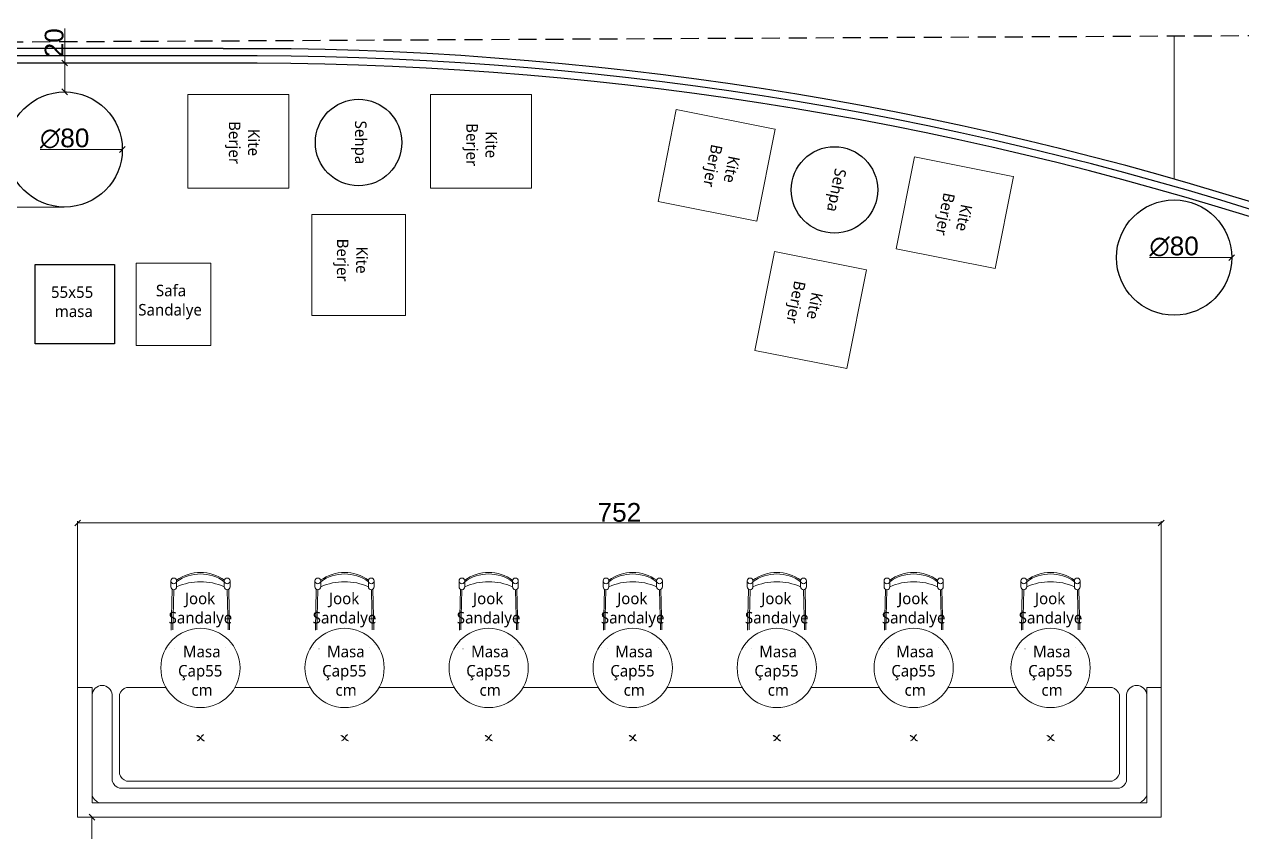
# Model space of a CAD drawing. Header units: millimetres. Extents: x 5603074 to 5608376, y 255765 to 258684.
# Drawn here: x 5604637 to 5605482, y 256932 to 257492 of the extents above; entities that cross this region are included whole.
import ezdxf

# ---------------------------------------------------------------- set-up
doc = ezdxf.new("R2010")
doc.units = ezdxf.units.MM
doc.header["$LTSCALE"] = 100
doc.header["$PDMODE"] = 2
doc.linetypes.add('DOT', pattern=[6.35, 0, -6.35])
doc.linetypes.add('HIDDEN2', pattern=[0.1875, 0.125, -0.0625])
for name, color, linetype in [('cam', 4, 'Continuous'), ('KOLON', 1, 'Continuous'), ('PARSEL', 4, 'Continuous')]:
    doc.layers.add(name, color=color, linetype=linetype)
for name, color, linetype, lineweight in [('t_demir', 103, 'Continuous', 20), ('t_olcu', 252, 'Continuous', 20), ('t_tefris', 44, 'Continuous', 25), ('t_tefrişoturum', 25, 'Continuous', 15), ('t_yazı', 7, 'Continuous', 25)]:
    doc.layers.add(name, color=color, linetype=linetype, lineweight=lineweight)
doc.styles.get("Standard").update_dxf_attribs({"font": 'arial.ttf'})
doc.dimstyles.new('olcu50', dxfattribs={"dimtxt": 13, "dimasz": 4, "dimexe": 1.25, "dimexo": 0.625, "dimtad": 1, "dimtxsty": 'Standard', "dimblk": 'OBLIQUE', "dimcen": 2.5, "dimclrd": 256, "dimclre": 256, "dimclrt": 7, "dimadec": 0, "dimazin": 0, "dimtfac": 1, "dimtmove": 0, "dimatfit": 3, "dimldrblk": 'OBLIQUE', "dimfxl": 1, "dimlwd": -1, "dimlwe": -1, "dimarcsym": 0})

# ---------------------------------------------------------------- blocks, each defined once
blk = doc.blocks.new('_OBLIQUE')
at = {"color": 0, "linetype": 'ByBlock'}
blk.add_line((-0.5, -0.5), (0.5, 0.5), dxfattribs=at)
blk = doc.blocks.new('*D220')
at = {"layer": 'Defpoints', "color": 0, "transparency": 16777216}
for p in [(5604665.23, 257465.12), (5604665.23, 257465.12), (5604665.23, 257445.12)]:
    blk.add_point(p, dxfattribs=at)
at = {"layer": 't_olcu', "transparency": 16777216}
for p, q in [((5604665.23, 257465.12), (5604665.23, 257489.17)), ((5604665.23, 257445.12), (5604665.23, 257465.12)), ((5604665.86, 257465.12), (5604666.48, 257465.12)), ((5604665.86, 257445.12), (5604666.48, 257445.12))]:
    blk.add_line(p, q, dxfattribs=at)
at = {"layer": 't_olcu', "transparency": 16777216, "xscale": 4, "yscale": 4, "zscale": 4}
for p, rotation in [((5604665.23, 257465.12), 90), ((5604665.23, 257445.12), 270)]:
    blk.add_blockref('_OBLIQUE', p, dxfattribs=dict(at, rotation=rotation))
at = {"layer": 't_olcu', "color": 7, "transparency": 16777216, "insert": (5604657.97, 257479.14), "char_height": 13, "attachment_point": 5, "rotation": 90}
blk.add_mtext('20', dxfattribs=at)
blk = doc.blocks.new('HSAN')
at = {"layer": 't_tefrişoturum'}
for p, q in [((-22.5, 47.14), (-22.5, 43.03)), ((-18.5, 47.14), (-18.5, 43.03)), ((14.6, 47.14), (14.6, 43.03)), ((18.6, 47.14), (18.6, 43.03)), ((-22.19, 13.17), (-21.54, 41.32)), ((-21.19, 13.17), (-20.55, 41.03)), ((16.65, 41.03), (17.3, 13.17)), ((17.65, 41.32), (18.3, 13.17))]:
    blk.add_line(p, q, dxfattribs=at)
at = {"layer": 't_tefrişoturum', "color": 252, "linetype": 'DOT', "ltscale": 0.06}
for p, q in [((-22.46, 2.76), (-22.19, 13.17)), ((18.3, 13.17), (18.56, 2.76)), ((15.87, 0), (-19.77, 0))]:
    blk.add_line(p, q, dxfattribs=at)
at = {"layer": 't_tefrişoturum'}
for centre in [(-20.5, 47.14), (16.6, 47.14)]:
    blk.add_circle(centre, 2, dxfattribs=at)
at = {"layer": 't_tefrişoturum', "color": 252, "linetype": 'DOT', "ltscale": 0.06}
for centre in [(-21.5, 1), (17.6, 1)]:
    blk.add_circle(centre, 2, dxfattribs=at)
at = {"layer": 't_tefrişoturum'}
for centre, radius, start, end in [((-1.95, 24.33), 28.67, 54.55813, 125.44187), ((-1.95, 24.14), 27.86, 53.5535, 126.4465), ((-20.5, 43.03), 2, 180, 0), ((-1.95, 6.18), 40.42, 65.83773, 114.16227), ((16.6, 43.03), 2, 180, 0)]:
    blk.add_arc(centre, radius, start, end, dxfattribs=at)
blk = doc.blocks.new('*D235')
at = {"layer": 'Defpoints', "color": 0, "transparency": 16777216}
for p in [(5604684.18, 256941.82), (5604695.83, 256941.82, 0), (5604695.83, 256801.82, 0)]:
    blk.add_point(p, dxfattribs=at)
at = {"layer": 't_olcu', "transparency": 16777216}
for p, q in [((5604695.21, 256941.82), (5604682.93, 256941.82)), ((5604684.18, 256801.82), (5604684.18, 256941.82)), ((5604695.21, 256801.82), (5604682.93, 256801.82))]:
    blk.add_line(p, q, dxfattribs=at)
at = {"layer": 't_olcu', "transparency": 16777216, "xscale": 4, "yscale": 4, "zscale": 4}
for p, rotation in [((5604684.18, 256941.82), 90), ((5604684.18, 256801.82), 270)]:
    blk.add_blockref('_OBLIQUE', p, dxfattribs=dict(at, rotation=rotation))
at = {"layer": 't_olcu', "color": 7, "transparency": 16777216, "insert": (5604676.92, 256871.82), "char_height": 13, "attachment_point": 5, "rotation": 90}
blk.add_mtext('140', dxfattribs=at)
blk = doc.blocks.new('*D236')
at = {"layer": 'Defpoints', "color": 0, "transparency": 16777216}
for p in [(5605426.23, 257145.95), (5604674.23, 256941.82, 0), (5605426.23, 256941.82, 0)]:
    blk.add_point(p, dxfattribs=at)
at = {"layer": 't_olcu', "transparency": 16777216}
for p, q in [((5604674.23, 256942.44), (5604674.23, 257147.2)), ((5604674.23, 257145.95), (5605426.23, 257145.95)), ((5605426.23, 256942.44), (5605426.23, 257147.2))]:
    blk.add_line(p, q, dxfattribs=at)
at = {"layer": 't_olcu', "transparency": 16777216, "xscale": 4, "yscale": 4, "zscale": 4, "rotation": 180}
blk.add_blockref('_OBLIQUE', (5604674.23, 257145.95), dxfattribs=at)
at = {"layer": 't_olcu', "transparency": 16777216, "xscale": 4, "yscale": 4, "zscale": 4}
blk.add_blockref('_OBLIQUE', (5605426.23, 257145.95), dxfattribs=at)
at = {"layer": 't_olcu', "color": 7, "transparency": 16777216, "insert": (5605050.23, 257153.22), "char_height": 13, "attachment_point": 5}
blk.add_mtext('752', dxfattribs=at)
blk = doc.blocks.new('*D244')
at = {"layer": 'Defpoints', "color": 0, "transparency": 16777216}
for p in [(5604625.23, 257405.12), (5604705.23, 257405.12)]:
    blk.add_point(p, dxfattribs=at)
at = {"layer": 't_olcu', "transparency": 16777216}
blk.add_line((5604648.25, 257405.12), (5604705.23, 257405.12), dxfattribs=at)
at = {"layer": 't_olcu', "transparency": 16777216, "xscale": 4, "yscale": 4, "zscale": 4}
blk.add_blockref('_OBLIQUE', (5604705.23, 257405.12), dxfattribs=at)
at = {"layer": 't_olcu', "color": 7, "transparency": 16777216, "insert": (5604665.23, 257412.74), "char_height": 13, "attachment_point": 5}
blk.add_mtext('∅80', dxfattribs=at)
blk = doc.blocks.new('*D246')
at = {"layer": 'Defpoints', "color": 0, "transparency": 16777216}
for p in [(5605395.23, 257330.12), (5605475.23, 257330.12)]:
    blk.add_point(p, dxfattribs=at)
at = {"layer": 't_olcu', "transparency": 16777216}
blk.add_line((5605418.25, 257330.12), (5605475.23, 257330.12), dxfattribs=at)
at = {"layer": 't_olcu', "transparency": 16777216, "xscale": 4, "yscale": 4, "zscale": 4}
blk.add_blockref('_OBLIQUE', (5605475.23, 257330.12), dxfattribs=at)
at = {"layer": 't_olcu', "color": 7, "transparency": 16777216, "insert": (5605435.23, 257337.74), "char_height": 13, "attachment_point": 5}
blk.add_mtext('∅80', dxfattribs=at)
blk = doc.blocks.new('*D247')
at = {"layer": 'Defpoints', "color": 0, "transparency": 16777216}
for p in [(5604665.23, 257365.12), (5604581.03, 256545.12), (5604665.23, 256545.12)]:
    blk.add_point(p, dxfattribs=at)
at = {"layer": 't_olcu', "transparency": 16777216}
for p, q in [((5604664.61, 257365.12), (5604579.78, 257365.12)), ((5604581.03, 257365.12), (5604581.03, 256545.12)), ((5604664.61, 256545.12), (5604579.78, 256545.12))]:
    blk.add_line(p, q, dxfattribs=at)
at = {"layer": 't_olcu', "transparency": 16777216, "xscale": 4, "yscale": 4, "zscale": 4}
for p, rotation in [((5604581.03, 257365.12), 90), ((5604581.03, 256545.12), 270)]:
    blk.add_blockref('_OBLIQUE', p, dxfattribs=dict(at, rotation=rotation))
at = {"layer": 't_olcu', "color": 7, "transparency": 16777216, "insert": (5604573.77, 256955.12), "char_height": 13, "attachment_point": 5, "rotation": 90}
blk.add_mtext('820', dxfattribs=at)

msp = doc.modelspace()

# ---------------------------------------------------------------- linework, layer by layer
at = {"layer": 'cam'}
for points in [[(5604775.231, 257475.117), (5603970.231, 257475.117)], [(5604775.231, 257470.117), (5603975.231, 257470.117)], [(5604775.231, 257465.117), (5603980.231, 257465.117)]]:
    msp.add_lwpolyline(points, dxfattribs=at)
for radius, start, end in [(2355, 53.813618, 90.328449), (2350, 53.8188, 90.329148), (2345, 53.824004, 90.32985)]:
    msp.add_arc((5604788.731, 255120.117), radius, start, end, dxfattribs=at)
at = {"layer": 'KOLON'}
for centre in [(5604665.231, 257405.117), (5605435.231, 257330.117)]:
    msp.add_circle(centre, 40, dxfattribs=at)
at = {"layer": 'PARSEL', "linetype": 'HIDDEN2'}
msp.add_lwpolyline([(5607055.239, 257491.971), (5603745.952, 257475.117), (5603745.946, 256485.117)], dxfattribs=at)
at = {"layer": 't_demir'}
for p, q in [((5604684.231, 257031.817, 0), (5604674.231, 257031.817, 0)), ((5604674.231, 257031.817, 0), (5604674.231, 256941.817, 0)), ((5604684.231, 256951.817, 0), (5604684.231, 257031.817, 0)), ((5605426.231, 257031.817, 0), (5605416.231, 257031.817, 0)), ((5605416.231, 257031.817, 0), (5605416.231, 256951.817, 0)), ((5605426.231, 256941.817, 0), (5605426.231, 257031.817, 0)), ((5605416.231, 256951.817, 0), (5604684.231, 256951.817, 0)), ((5605426.231, 256941.817, 0), (5604674.231, 256941.817, 0))]:
    msp.add_line(p, q, dxfattribs=at)
at = {"layer": 't_olcu'}
msp.add_line((5605435.231, 257384.64), (5605435.231, 257483.721), dxfattribs=at)
at = {"layer": 't_tefris', "linetype": 'Continuous'}
msp.add_lwpolyline([(5604644.738, 257270.217), (5604644.738, 257325.217), (5604699.738, 257325.217), (5604699.738, 257270.217), (5604644.738, 257270.217)], dxfattribs=at)
for centre in [(5604869.198, 257409.96), (5605199.492, 257377.085)]:
    msp.add_circle(centre, 30, dxfattribs=at)
at = {"layer": 't_tefrişoturum', "linetype": 'Continuous'}
for p, q in [((5604684.231, 257026.817, 0), (5604684.231, 256956.817, 0)), ((5604698.231, 257026.817, 0), (5604698.231, 256966.817, 0)), ((5604703.231, 257026.817, 0), (5604703.231, 256971.817, 0)), ((5604708.231, 257031.817, 0), (5604735.546, 257031.817, 0)), ((5604783.422, 257031.817, 0), (5604835.546, 257031.817, 0)), ((5604883.422, 257031.817, 0), (5604935.546, 257031.817, 0)), ((5604983.422, 257031.817, 0), (5605035.546, 257031.817, 0)), ((5605083.422, 257031.817, 0), (5605135.546, 257031.817, 0)), ((5605183.422, 257031.817, 0), (5605230.546, 257031.817, 0)), ((5605278.422, 257031.817, 0), (5605325.546, 257031.817, 0)), ((5605373.422, 257031.817, 0), (5605392.231, 257031.817, 0)), ((5605397.231, 257026.817, 0), (5605397.231, 256971.817, 0)), ((5605402.231, 257026.817, 0), (5605402.231, 256966.817, 0)), ((5605416.231, 257026.817, 0), (5605416.231, 256956.817, 0)), ((5604703.231, 256961.817, 0), (5605397.231, 256961.817, 0)), ((5604708.231, 256966.817, 0), (5605392.231, 256966.817, 0)), ((5604689.231, 256951.817, 0), (5605411.231, 256951.817, 0))]:
    msp.add_line(p, q, dxfattribs=at)
at = {"layer": 't_tefrişoturum'}
for points in [[(5604820.698, 257443.21), (5604820.698, 257378.21), (5604750.698, 257378.21), (5604750.698, 257443.21), (5604819.198, 257443.21)], [(5604989.198, 257443.21), (5604989.198, 257378.21), (5604919.198, 257378.21), (5604919.198, 257443.21), (5604987.698, 257443.21)], [(5605158.403, 257419.151), (5605145.734, 257355.398), (5605077.076, 257369.042), (5605089.746, 257432.795), (5605156.932, 257419.443)], [(5605323.672, 257386.308), (5605311.002, 257322.555), (5605242.345, 257336.199), (5605255.014, 257399.952), (5605322.2, 257386.6)], [(5604836.698, 257359.96), (5604901.698, 257359.96), (5604901.698, 257289.96), (5604836.698, 257289.96), (5604836.698, 257358.46)], [(5605157.87, 257334.379), (5605221.623, 257321.71), (5605207.979, 257253.052), (5605144.226, 257265.722), (5605157.577, 257332.908)], [(5604714.738, 257269.217), (5604714.738, 257326.217), (5604766.738, 257326.217), (5604766.738, 257269.217), (5604714.738, 257269.217)]]:
    msp.add_lwpolyline(points, close=True, dxfattribs=at)
at = {"layer": 't_tefrişoturum', "linetype": 'Continuous', "extrusion": (0, 0, -1), "elevation": 0}
for points in [[(-5604758.804, 256997.334), (-5604758.711, 256997.529), (-5604758.55, 256997.674), (-5604758.337, 256997.886), (-5604758.109, 256997.981), (-5604757.829, 256998.144), (-5604757.541, 256998.245), (-5604757.252, 256998.349), (-5604756.955, 256998.392), (-5604757.191, 256998.358), (-5604757.48, 256998.254), (-5604757.701, 256998.1), (-5604757.923, 256997.946), (-5604758.142, 256997.795), (-5604758.364, 256997.641), (-5604758.583, 256997.488), (-5604758.804, 256997.334)], [(-5604759.108, 256996.076), (-5604759.108, 256996.076), (-5604758.683, 256995.652), (-5604758.198, 256995.235), (-5604757.73, 256994.939), (-5604757.279, 256994.761), (-5604757.849, 256994.922), (-5604758.317, 256995.218), (-5604758.742, 256995.644), (-5604759.108, 256996.076)], [(-5604759.637, 256996.363), (-5604759.637, 256996.363), (-5604759.704, 256996.415), (-5604759.832, 256996.457), (-5604759.916, 256996.626), (-5604760.003, 256996.797), (-5604759.968, 256996.984), (-5604759.927, 256997.112), (-5604759.816, 256997.188), (-5604759.757, 256997.196), (-5604759.577, 256997.222), (-5604759.39, 256997.189), (-5604759.315, 256997.079), (-5604759.228, 256996.909), (-5604759.263, 256996.72), (-5604759.296, 256996.534), (-5604759.465, 256996.45), (-5604759.637, 256996.363)], [(-5604760.123, 256997.628), (-5604760.123, 256997.628), (-5604760.42, 256998.011), (-5604760.838, 256998.376), (-5604761.254, 256998.741), (-5604761.722, 256999.039), (-5604761.271, 256998.86), (-5604760.872, 256998.615), (-5604760.446, 256998.191), (-5604760.123, 256997.628)], [(-5604760.247, 256995.971), (-5604760.399, 256995.768), (-5604760.612, 256995.555), (-5604760.834, 256995.401), (-5604761.053, 256995.248), (-5604761.274, 256995.094), (-5604761.555, 256994.934), (-5604761.893, 256994.763), (-5604762.182, 256994.659), (-5604761.902, 256994.822), (-5604761.563, 256994.993), (-5604761.283, 256995.155), (-5604761.061, 256995.309), (-5604760.842, 256995.462), (-5604760.629, 256995.675), (-5604760.408, 256995.829), (-5604760.247, 256995.971)], [(-5604858.804, 256997.334), (-5604858.711, 256997.529), (-5604858.55, 256997.674), (-5604858.337, 256997.886), (-5604858.109, 256997.981), (-5604857.829, 256998.144), (-5604857.541, 256998.245), (-5604857.252, 256998.349), (-5604856.955, 256998.392), (-5604857.191, 256998.358), (-5604857.48, 256998.254), (-5604857.701, 256998.1), (-5604857.923, 256997.946), (-5604858.142, 256997.795), (-5604858.364, 256997.641), (-5604858.583, 256997.488), (-5604858.804, 256997.334)], [(-5604859.108, 256996.076), (-5604859.108, 256996.076), (-5604858.683, 256995.652), (-5604858.198, 256995.235), (-5604857.73, 256994.939), (-5604857.279, 256994.761), (-5604857.849, 256994.922), (-5604858.317, 256995.218), (-5604858.742, 256995.644), (-5604859.108, 256996.076)], [(-5604859.637, 256996.363), (-5604859.637, 256996.363), (-5604859.704, 256996.415), (-5604859.832, 256996.457), (-5604859.916, 256996.626), (-5604860.003, 256996.797), (-5604859.968, 256996.984), (-5604859.927, 256997.112), (-5604859.816, 256997.188), (-5604859.757, 256997.196), (-5604859.577, 256997.222), (-5604859.39, 256997.189), (-5604859.315, 256997.079), (-5604859.228, 256996.909), (-5604859.263, 256996.72), (-5604859.296, 256996.534), (-5604859.465, 256996.45), (-5604859.637, 256996.363)], [(-5604860.123, 256997.628), (-5604860.123, 256997.628), (-5604860.42, 256998.011), (-5604860.838, 256998.376), (-5604861.254, 256998.741), (-5604861.722, 256999.039), (-5604861.271, 256998.86), (-5604860.872, 256998.615), (-5604860.446, 256998.191), (-5604860.123, 256997.628)], [(-5604860.247, 256995.971), (-5604860.399, 256995.768), (-5604860.612, 256995.555), (-5604860.834, 256995.401), (-5604861.053, 256995.248), (-5604861.274, 256995.094), (-5604861.555, 256994.934), (-5604861.893, 256994.763), (-5604862.182, 256994.659), (-5604861.902, 256994.822), (-5604861.563, 256994.993), (-5604861.283, 256995.155), (-5604861.061, 256995.309), (-5604860.842, 256995.462), (-5604860.629, 256995.675), (-5604860.408, 256995.829), (-5604860.247, 256995.971)], [(-5604958.804, 256997.334), (-5604958.711, 256997.529), (-5604958.55, 256997.674), (-5604958.337, 256997.886), (-5604958.109, 256997.981), (-5604957.829, 256998.144), (-5604957.541, 256998.245), (-5604957.252, 256998.349), (-5604956.955, 256998.392), (-5604957.191, 256998.358), (-5604957.48, 256998.254), (-5604957.701, 256998.1), (-5604957.923, 256997.946), (-5604958.142, 256997.795), (-5604958.364, 256997.641), (-5604958.583, 256997.488), (-5604958.804, 256997.334)], [(-5604959.108, 256996.076), (-5604959.108, 256996.076), (-5604958.683, 256995.652), (-5604958.198, 256995.235), (-5604957.73, 256994.939), (-5604957.279, 256994.761), (-5604957.849, 256994.922), (-5604958.317, 256995.218), (-5604958.742, 256995.644), (-5604959.108, 256996.076)], [(-5604959.637, 256996.363), (-5604959.637, 256996.363), (-5604959.704, 256996.415), (-5604959.832, 256996.457), (-5604959.916, 256996.626), (-5604960.003, 256996.797), (-5604959.968, 256996.984), (-5604959.927, 256997.112), (-5604959.816, 256997.188), (-5604959.757, 256997.196), (-5604959.577, 256997.222), (-5604959.39, 256997.189), (-5604959.315, 256997.079), (-5604959.228, 256996.909), (-5604959.263, 256996.72), (-5604959.296, 256996.534), (-5604959.465, 256996.45), (-5604959.637, 256996.363)], [(-5604960.123, 256997.628), (-5604960.123, 256997.628), (-5604960.42, 256998.011), (-5604960.838, 256998.376), (-5604961.254, 256998.741), (-5604961.722, 256999.039), (-5604961.271, 256998.86), (-5604960.872, 256998.615), (-5604960.446, 256998.191), (-5604960.123, 256997.628)], [(-5604960.247, 256995.971), (-5604960.399, 256995.768), (-5604960.612, 256995.555), (-5604960.834, 256995.401), (-5604961.053, 256995.248), (-5604961.274, 256995.094), (-5604961.555, 256994.934), (-5604961.893, 256994.763), (-5604962.182, 256994.659), (-5604961.902, 256994.822), (-5604961.563, 256994.993), (-5604961.283, 256995.155), (-5604961.061, 256995.309), (-5604960.842, 256995.462), (-5604960.629, 256995.675), (-5604960.408, 256995.829), (-5604960.247, 256995.971)], [(-5605058.804, 256997.334), (-5605058.711, 256997.529), (-5605058.55, 256997.674), (-5605058.337, 256997.886), (-5605058.109, 256997.981), (-5605057.829, 256998.144), (-5605057.541, 256998.245), (-5605057.252, 256998.349), (-5605056.955, 256998.392), (-5605057.191, 256998.358), (-5605057.48, 256998.254), (-5605057.701, 256998.1), (-5605057.923, 256997.946), (-5605058.142, 256997.795), (-5605058.364, 256997.641), (-5605058.583, 256997.488), (-5605058.804, 256997.334)], [(-5605059.108, 256996.076), (-5605059.108, 256996.076), (-5605058.683, 256995.652), (-5605058.198, 256995.235), (-5605057.73, 256994.939), (-5605057.279, 256994.761), (-5605057.849, 256994.922), (-5605058.317, 256995.218), (-5605058.742, 256995.644), (-5605059.108, 256996.076)], [(-5605059.637, 256996.363), (-5605059.637, 256996.363), (-5605059.704, 256996.415), (-5605059.832, 256996.457), (-5605059.916, 256996.626), (-5605060.003, 256996.797), (-5605059.968, 256996.984), (-5605059.927, 256997.112), (-5605059.816, 256997.188), (-5605059.757, 256997.196), (-5605059.577, 256997.222), (-5605059.39, 256997.189), (-5605059.315, 256997.079), (-5605059.228, 256996.909), (-5605059.263, 256996.72), (-5605059.296, 256996.534), (-5605059.465, 256996.45), (-5605059.637, 256996.363)], [(-5605060.123, 256997.628), (-5605060.123, 256997.628), (-5605060.42, 256998.011), (-5605060.838, 256998.376), (-5605061.254, 256998.741), (-5605061.722, 256999.039), (-5605061.271, 256998.86), (-5605060.872, 256998.615), (-5605060.446, 256998.191), (-5605060.123, 256997.628)], [(-5605060.247, 256995.971), (-5605060.399, 256995.768), (-5605060.612, 256995.555), (-5605060.834, 256995.401), (-5605061.053, 256995.248), (-5605061.274, 256995.094), (-5605061.555, 256994.934), (-5605061.893, 256994.763), (-5605062.182, 256994.659), (-5605061.902, 256994.822), (-5605061.563, 256994.993), (-5605061.283, 256995.155), (-5605061.061, 256995.309), (-5605060.842, 256995.462), (-5605060.629, 256995.675), (-5605060.408, 256995.829), (-5605060.247, 256995.971)], [(-5605158.804, 256997.334), (-5605158.711, 256997.529), (-5605158.55, 256997.674), (-5605158.337, 256997.886), (-5605158.109, 256997.981), (-5605157.829, 256998.144), (-5605157.541, 256998.245), (-5605157.252, 256998.349), (-5605156.955, 256998.392), (-5605157.191, 256998.358), (-5605157.48, 256998.254), (-5605157.701, 256998.1), (-5605157.923, 256997.946), (-5605158.142, 256997.795), (-5605158.364, 256997.641), (-5605158.583, 256997.488), (-5605158.804, 256997.334)], [(-5605159.108, 256996.076), (-5605159.108, 256996.076), (-5605158.683, 256995.652), (-5605158.198, 256995.235), (-5605157.73, 256994.939), (-5605157.279, 256994.761), (-5605157.849, 256994.922), (-5605158.317, 256995.218), (-5605158.742, 256995.644), (-5605159.108, 256996.076)], [(-5605159.637, 256996.363), (-5605159.637, 256996.363), (-5605159.704, 256996.415), (-5605159.832, 256996.457), (-5605159.916, 256996.626), (-5605160.003, 256996.797), (-5605159.968, 256996.984), (-5605159.927, 256997.112), (-5605159.816, 256997.188), (-5605159.757, 256997.196), (-5605159.577, 256997.222), (-5605159.39, 256997.189), (-5605159.315, 256997.079), (-5605159.228, 256996.909), (-5605159.263, 256996.72), (-5605159.296, 256996.534), (-5605159.465, 256996.45), (-5605159.637, 256996.363)], [(-5605160.123, 256997.628), (-5605160.123, 256997.628), (-5605160.42, 256998.011), (-5605160.838, 256998.376), (-5605161.254, 256998.741), (-5605161.722, 256999.039), (-5605161.271, 256998.86), (-5605160.872, 256998.615), (-5605160.446, 256998.191), (-5605160.123, 256997.628)], [(-5605160.247, 256995.971), (-5605160.399, 256995.768), (-5605160.612, 256995.555), (-5605160.834, 256995.401), (-5605161.053, 256995.248), (-5605161.274, 256995.094), (-5605161.555, 256994.934), (-5605161.893, 256994.763), (-5605162.182, 256994.659), (-5605161.902, 256994.822), (-5605161.563, 256994.993), (-5605161.283, 256995.155), (-5605161.061, 256995.309), (-5605160.842, 256995.462), (-5605160.629, 256995.675), (-5605160.408, 256995.829), (-5605160.247, 256995.971)], [(-5605253.804, 256997.334), (-5605253.711, 256997.529), (-5605253.55, 256997.674), (-5605253.337, 256997.886), (-5605253.109, 256997.981), (-5605252.829, 256998.144), (-5605252.541, 256998.245), (-5605252.252, 256998.349), (-5605251.955, 256998.392), (-5605252.191, 256998.358), (-5605252.48, 256998.254), (-5605252.701, 256998.1), (-5605252.923, 256997.946), (-5605253.142, 256997.795), (-5605253.364, 256997.641), (-5605253.583, 256997.488), (-5605253.804, 256997.334)], [(-5605254.108, 256996.076), (-5605254.108, 256996.076), (-5605253.683, 256995.652), (-5605253.198, 256995.235), (-5605252.73, 256994.939), (-5605252.279, 256994.761), (-5605252.849, 256994.922), (-5605253.317, 256995.218), (-5605253.742, 256995.644), (-5605254.108, 256996.076)], [(-5605254.637, 256996.363), (-5605254.637, 256996.363), (-5605254.704, 256996.415), (-5605254.832, 256996.457), (-5605254.916, 256996.626), (-5605255.003, 256996.797), (-5605254.968, 256996.984), (-5605254.927, 256997.112), (-5605254.816, 256997.188), (-5605254.757, 256997.196), (-5605254.577, 256997.222), (-5605254.39, 256997.189), (-5605254.315, 256997.079), (-5605254.228, 256996.909), (-5605254.263, 256996.72), (-5605254.296, 256996.534), (-5605254.465, 256996.45), (-5605254.637, 256996.363)], [(-5605255.123, 256997.628), (-5605255.123, 256997.628), (-5605255.42, 256998.011), (-5605255.838, 256998.376), (-5605256.254, 256998.741), (-5605256.722, 256999.039), (-5605256.271, 256998.86), (-5605255.872, 256998.615), (-5605255.446, 256998.191), (-5605255.123, 256997.628)], [(-5605255.247, 256995.971), (-5605255.399, 256995.768), (-5605255.612, 256995.555), (-5605255.834, 256995.401), (-5605256.053, 256995.248), (-5605256.274, 256995.094), (-5605256.555, 256994.934), (-5605256.893, 256994.763), (-5605257.182, 256994.659), (-5605256.902, 256994.822), (-5605256.563, 256994.993), (-5605256.283, 256995.155), (-5605256.061, 256995.309), (-5605255.842, 256995.462), (-5605255.629, 256995.675), (-5605255.408, 256995.829), (-5605255.247, 256995.971)], [(-5605348.804, 256997.334), (-5605348.711, 256997.529), (-5605348.55, 256997.674), (-5605348.337, 256997.886), (-5605348.109, 256997.981), (-5605347.829, 256998.144), (-5605347.541, 256998.245), (-5605347.252, 256998.349), (-5605346.955, 256998.392), (-5605347.191, 256998.358), (-5605347.48, 256998.254), (-5605347.701, 256998.1), (-5605347.923, 256997.946), (-5605348.142, 256997.795), (-5605348.364, 256997.641), (-5605348.583, 256997.488), (-5605348.804, 256997.334)], [(-5605349.108, 256996.076), (-5605349.108, 256996.076), (-5605348.683, 256995.652), (-5605348.198, 256995.235), (-5605347.73, 256994.939), (-5605347.279, 256994.761), (-5605347.849, 256994.922), (-5605348.317, 256995.218), (-5605348.742, 256995.644), (-5605349.108, 256996.076)], [(-5605349.637, 256996.363), (-5605349.637, 256996.363), (-5605349.704, 256996.415), (-5605349.832, 256996.457), (-5605349.916, 256996.626), (-5605350.003, 256996.797), (-5605349.968, 256996.984), (-5605349.927, 256997.112), (-5605349.816, 256997.188), (-5605349.757, 256997.196), (-5605349.577, 256997.222), (-5605349.39, 256997.189), (-5605349.315, 256997.079), (-5605349.228, 256996.909), (-5605349.263, 256996.72), (-5605349.296, 256996.534), (-5605349.465, 256996.45), (-5605349.637, 256996.363)], [(-5605350.123, 256997.628), (-5605350.123, 256997.628), (-5605350.42, 256998.011), (-5605350.838, 256998.376), (-5605351.254, 256998.741), (-5605351.722, 256999.039), (-5605351.271, 256998.86), (-5605350.872, 256998.615), (-5605350.446, 256998.191), (-5605350.123, 256997.628)], [(-5605350.247, 256995.971), (-5605350.399, 256995.768), (-5605350.612, 256995.555), (-5605350.834, 256995.401), (-5605351.053, 256995.248), (-5605351.274, 256995.094), (-5605351.555, 256994.934), (-5605351.893, 256994.763), (-5605352.182, 256994.659), (-5605351.902, 256994.822), (-5605351.563, 256994.993), (-5605351.283, 256995.155), (-5605351.061, 256995.309), (-5605350.842, 256995.462), (-5605350.629, 256995.675), (-5605350.408, 256995.829), (-5605350.247, 256995.971)]]:
    msp.add_lwpolyline(points, dxfattribs=at)
at = {"layer": 't_tefrişoturum', "linetype": 'Continuous'}
for centre in [(5604759.484, 257045.353, 0), (5604859.484, 257045.353, 0), (5604959.484, 257045.353, 0), (5605059.484, 257045.353, 0), (5605159.484, 257045.353, 0), (5605254.484, 257045.353, 0), (5605349.484, 257045.353, 0)]:
    msp.add_circle(centre, 27.5, dxfattribs=at)
for centre, radius, start, end in [((5604691.231, 257026.157, 0), 7.031, 5.388479, 174.611521), ((5604710.794, 257024.254, 0), 7.985, 108.720664, 161.279336), ((5605389.668, 257024.254, 0), 7.985, 18.720664, 71.279336), ((5605409.231, 257026.157, 0), 7.031, 5.388479, 174.611521), ((5604710.794, 256974.38, 0), 7.985, 198.720664, 251.279336), ((5605389.668, 256974.38, 0), 7.985, 288.720664, 341.279336), ((5604705.794, 256969.38, 0), 7.985, 198.720664, 251.279336), ((5605394.668, 256969.38, 0), 7.985, 288.720664, 341.279336), ((5604691.794, 256959.38, 0), 7.985, 198.720664, 251.279336), ((5605408.668, 256959.38, 0), 7.985, 288.720664, 341.279336)]:
    msp.add_arc(centre, radius, start, end, dxfattribs=at)

# ---------------------------------------------------------------- block references
at = {"layer": 't_tefrişoturum', "extrusion": (0, 0, -1)}
for p in [(-5604757.536, 257058.604, 0), (-5604857.536, 257058.604, 0), (-5604957.536, 257058.604, 0), (-5605057.536, 257058.604, 0), (-5605157.536, 257058.604, 0), (-5605252.536, 257058.604, 0), (-5605347.536, 257058.604, 0)]:
    msp.add_blockref('HSAN', p, dxfattribs=at)

# ---------------------------------------------------------------- texts
at = {"layer": 't_yazı', "char_height": 8, "width": 43.28707, "attachment_point": 4}
for s, insert, rotation in [('\\pi6.0084;{\\fLucida Sans Unicode|b0|i0|c162|p34;Sehpa}', (5604869.391, 257431.138), 270), ('\\pi12.179;{\\fLucida Sans Unicode|b0|i0|c162|p34;Kite \\P\\pi6.7057;Berjer}', (5604788.525, 257431.523), 270), ('\\pi12.179;{\\fLucida Sans Unicode|b0|i0|c162|p34;Kite \\P\\pi6.7057;Berjer}', (5604953.31, 257430.031), 270), ('\\pi12.179;{\\fLucida Sans Unicode|b0|i0|c162|p34;Kite \\P\\pi6.7057;Berjer}', (5605124.569, 257413.959), 258.760263), ('\\pi6.0084;{\\fLucida Sans Unicode|b0|i0|c162|p34;Sehpa}', (5605203.809, 257397.82), 258.760263), ('\\pi12.179;{\\fLucida Sans Unicode|b0|i0|c162|p34;Kite \\P\\pi6.7057;Berjer}', (5605285.903, 257380.377), 258.760263), ('\\pi12.179;{\\fLucida Sans Unicode|b0|i0|c162|p34;Kite \\P\\pi6.7057;Berjer}', (5604863.534, 257349.931), 270), ('\\pi12.179;{\\fLucida Sans Unicode|b0|i0|c162|p34;Kite \\P\\pi6.7057;Berjer}', (5605182.236, 257319.312), 258.760263)]:
    msp.add_mtext(s, dxfattribs=dict(at, insert=insert, rotation=rotation))
for s, insert in [('\\pi5.5787;{\\fLucida Sans Unicode|b0|i0|c162|p34;55x55 \\P\\pi8.2084;masa}', (5604650.131, 257299.463)), ('\\pi10.919;{\\fLucida Sans Unicode|b0|i0|c162|p34;Safa \\P\\pi-1.2889;Sandalye}', (5604717.618, 257299.245)), ('\\pi9.9949;{\\fLucida Sans Unicode|b0|i0|c162|p34;Jook \\P\\pi-1.2889;Sandalye}', (5604738.673, 257085.544)), ('\\pi9.9949;{\\fLucida Sans Unicode|b0|i0|c162|p34;Jook \\P\\pi-1.2889;Sandalye}', (5604838.673, 257085.544)), ('\\pi9.9949;{\\fLucida Sans Unicode|b0|i0|c162|p34;Jook \\P\\pi-1.2889;Sandalye}', (5604938.673, 257085.544)), ('\\pi9.9949;{\\fLucida Sans Unicode|b0|i0|c162|p34;Jook \\P\\pi-1.2889;Sandalye}', (5605038.673, 257085.544)), ('\\pi9.9949;{\\fLucida Sans Unicode|b0|i0|c162|p34;Jook \\P\\pi-1.2889;Sandalye}', (5605138.673, 257085.544)), ('\\pi9.9949;{\\fLucida Sans Unicode|b0|i0|c162|p34;Jook \\P\\pi-1.2889;Sandalye}', (5605233.673, 257085.544)), ('\\pi9.9949;{\\fLucida Sans Unicode|b0|i0|c162|p34;Jook \\P\\pi-1.2889;Sandalye}', (5605328.673, 257085.544)), ('\\pi8.5922;{\\fLucida Sans Unicode|b0|i0|c162|p34;Masa \\P\\pi5.2111;Çap55 \\P\\pi14.444;cm}', (5604738.713, 257043.343)), ('\\pi8.5922;{\\fLucida Sans Unicode|b0|i0|c162|p34;Masa \\P\\pi5.2111;Çap55 \\P\\pi14.444;cm}', (5604838.713, 257043.343)), ('\\pi8.5922;{\\fLucida Sans Unicode|b0|i0|c162|p34;Masa \\P\\pi5.2111;Çap55 \\P\\pi14.444;cm}', (5604938.713, 257043.343)), ('\\pi8.5922;{\\fLucida Sans Unicode|b0|i0|c162|p34;Masa \\P\\pi5.2111;Çap55 \\P\\pi14.444;cm}', (5605038.713, 257043.343)), ('\\pi8.5922;{\\fLucida Sans Unicode|b0|i0|c162|p34;Masa \\P\\pi5.2111;Çap55 \\P\\pi14.444;cm}', (5605138.713, 257043.343)), ('\\pi8.5922;{\\fLucida Sans Unicode|b0|i0|c162|p34;Masa \\P\\pi5.2111;Çap55 \\P\\pi14.444;cm}', (5605233.713, 257043.343)), ('\\pi8.5922;{\\fLucida Sans Unicode|b0|i0|c162|p34;Masa \\P\\pi5.2111;Çap55 \\P\\pi14.444;cm}', (5605328.713, 257043.343))]:
    msp.add_mtext(s, dxfattribs=dict(at, insert=insert))

# ---------------------------------------------------------------- dimensions: what is measured, and where the dimension line sits
at = {"layer": 't_olcu'}
for base, p1, p2, picture, middle in [((5604665.231, 257465.117), (5604665.231, 257445.117), (5604665.231, 257465.117), '*D220', (5604657.969, 257479.142)), ((5604581.035, 256545.117), (5604665.231, 257365.117), (5604665.231, 256545.117), '*D247', (5604573.772, 256955.117)), ((5604684.18, 256941.817), (5604695.831, 256801.817, 0), (5604695.831, 256941.817, 0), '*D235', (5604676.917, 256871.817))]:
    dim = msp.add_linear_dim(base=base, p1=p1, p2=p2, angle=90, dimstyle='olcu50', dxfattribs=at)
    dim.commit()
    dim.dimension.update_dxf_attribs({"geometry": picture, "text_midpoint": middle})
for p1, p2, picture, middle in [((5604625.231, 257405.117), (5604705.231, 257405.117), '*D244', (5604665.231, 257405.117)), ((5605395.231, 257330.117), (5605475.231, 257330.117), '*D246', (5605435.231, 257330.117))]:
    dim = msp.add_diameter_dim_2p(p1=p1, p2=p2, dimstyle='olcu50', dxfattribs=at)
    dim.commit()
    dim.dimension.update_dxf_attribs({"geometry": picture, "text_midpoint": middle, "dimtype": 163})
dim = msp.add_linear_dim(base=(5605426.231, 257145.955), p1=(5604674.231, 256941.817, 0), p2=(5605426.231, 256941.817, 0), dimstyle='olcu50', dxfattribs=at)
dim.commit()
dim.dimension.update_dxf_attribs({"geometry": '*D236', "text_midpoint": (5605050.231, 257145.955), "dimtype": 160})

doc.saveas('drawing.dxf')
